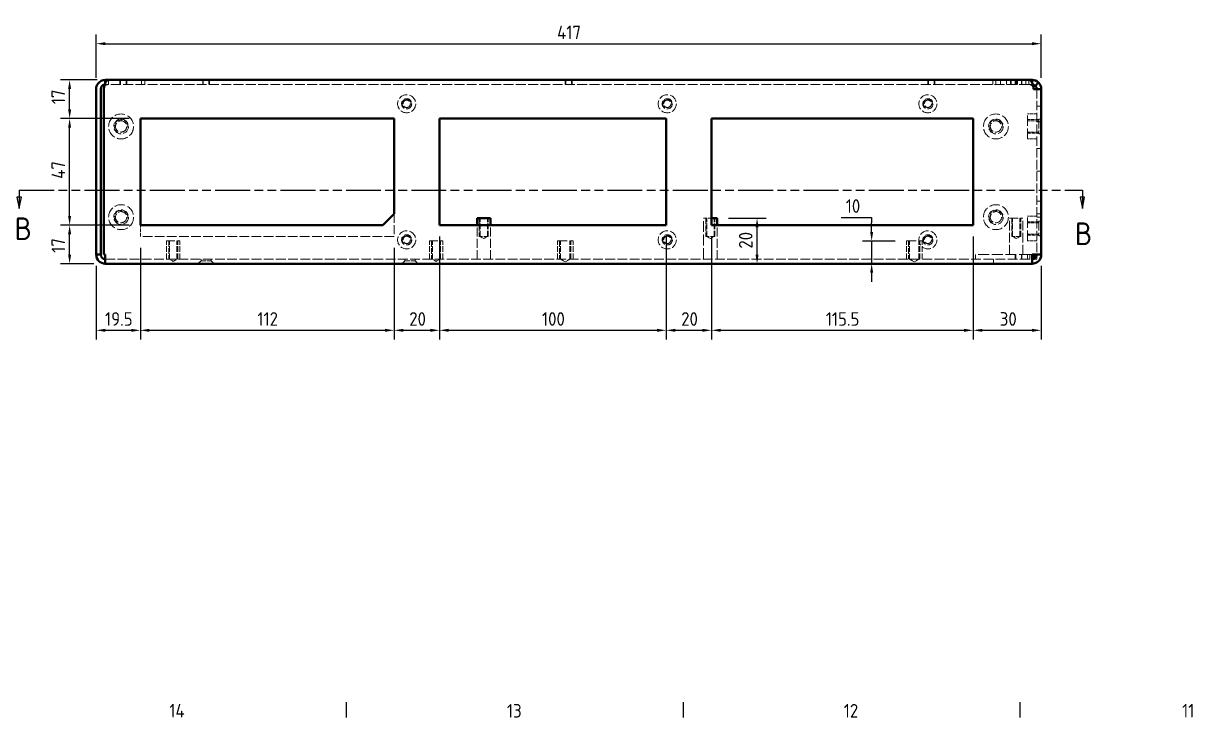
# Model space of a CAD drawing. Header units: millimetres. Extents: x 0 to 2378, y 0 to 1682.
# Drawn here: x 303 to 819, y 33 to 339 of the extents above; entities that cross this region are included whole.
import ezdxf

# ---------------------------------------------------------------- set-up
doc = ezdxf.new("R2010")
doc.units = ezdxf.units.MM
doc.header["$LTSCALE"] = 2
for name, pattern in [('CHAIN', [0.3543, 0.2362, -0.0295, 0.0591, -0.0295]), ('DASHED', [0.2067, 0.1654, -0.0413]), ('DOUBLE_DASH_CHAIN', [1.2403, 0.6614, -0.0827, 0.1654, -0.0827, 0.1654, -0.0827])]:
    doc.linetypes.add(name, pattern=pattern)
doc.layers.get('0').update_dxf_attribs({"color": 3, "lineweight": 25})
for name, color, linetype, lineweight in [('가려진 것(ISO)', 2, 'DASHED', 18), ('가시적인 것(ISO)', 3, 'Continuous', 40), ('경계(ISO)', 7, 'Continuous', 25), ('단면선(ISO)', 7, 'CHAIN', 25), ('치수(ISO)', 2, 'Continuous', 25)]:
    doc.layers.add(name, color=color, linetype=linetype, lineweight=lineweight)
doc.styles.add('문자 텍스트_PSTEK_POSCO', font='isocp.shx')
doc.styles.add('부품번호텍스트_PSTEK_POSCO', font='isocp.shx')
doc.styles.add('치수 텍스트_PSTEK_POSCO', font='isocp.shx')
doc.dimstyles.new('치수_PSTEK_POSCO', dxfattribs={"dimscale": 2, "dimtxt": 3, "dimasz": 2, "dimexe": 2, "dimexo": 2.5, "dimgap": 1, "dimtad": 1, "dimrnd": 1e-08, "dimdsep": 46, "dimtxsty": '치수 텍스트_PSTEK_POSCO', "dimcen": 0.09, "dimdle": 10, "dimclrd": 7, "dimclre": 7, "dimclrt": 2, "dimadec": 1, "dimazin": 2, "dimtfac": 1, "dimtmove": 0, "dimatfit": 3, "dimfxl": 0, "dimtolj": 1, "dimlwd": -1, "dimlwe": -1, "dimarcsym": 0})

# ---------------------------------------------------------------- blocks, each defined once
blk = doc.blocks.new('경계 Default Border')
at = {"layer": '경계(ISO)'}
for p, q in [((222.94, 20), (222.94, 16.6)), ((297.25, 20), (297.25, 16.6)), ((371.56, 20), (371.56, 16.6))]:
    blk.add_line(p, q, dxfattribs=at)
at = {"layer": '경계(ISO)', "color": 2, "char_height": 3, "attachment_point": 7, "style": '문자 텍스트_PSTEK_POSCO'}
for s, insert in [('14', (183.93, 16.6)), ('13', (258.41, 16.57)), ('12', (332.72, 16.57)), ('11', (407.37, 16.6))]:
    blk.add_mtext(s, dxfattribs=dict(at, insert=insert))
blk = doc.blocks.new('2dTransSection1')
at = {"layer": '단면선(ISO)', "linetype": 'DOUBLE_DASH_CHAIN', "ltscale": 5.81331}
blk.add_line((150.8, 132.82), (385.36, 132.82), dxfattribs=at)
at = {"layer": '단면선(ISO)', "linetype": 'Continuous'}
for p, q in [((150.8, 132.82), (154.64, 132.82)), ((150.8, 132.82), (150.8, 131.32)), ((381.53, 132.82), (385.36, 132.82)), ((385.36, 132.82), (385.36, 131.32)), ((150.3, 131.32), (150.8, 128.82)), ((151.3, 131.32), (150.3, 131.32)), ((150.8, 131.32), (150.8, 128.82)), ((150.8, 128.82), (151.3, 131.32)), ((384.86, 131.32), (385.36, 128.82)), ((385.86, 131.32), (384.86, 131.32)), ((385.36, 131.32), (385.36, 128.82)), ((385.36, 128.82), (385.86, 131.32))]:
    blk.add_line(p, q, dxfattribs=at)
at = {"layer": '단면선(ISO)', "linetype": 'Continuous', "flags": 128}
for points in [[(150.3, 131.32), (150.8, 128.82)], [(384.86, 131.32), (385.36, 128.82)]]:
    blk.add_lwpolyline(points, dxfattribs=at)
at = {"layer": '단면선(ISO)'}
for points in [[(150.3, 131.32), (150.8, 128.82), (151.3, 131.32), (150.3, 131.32)], [(384.86, 131.32), (385.36, 128.82), (385.86, 131.32), (384.86, 131.32)]]:
    blk.add_solid(points, dxfattribs=at)
at = {"layer": '단면선(ISO)', "char_height": 5, "attachment_point": 7, "style": '부품번호텍스트_PSTEK_POSCO'}
for insert in [(149.77, 121.84), (383.72, 120.73)]:
    blk.add_mtext('B', dxfattribs=dict(at, insert=insert))
blk = doc.blocks.new('*D42')
at = {"layer": 'Defpoints', "color": 0}
for p in [(323.84, 250.28), (355.06, 250.28), (339.56, 233.28)]:
    blk.add_point(p, dxfattribs=at)
at = {"layer": '치수(ISO)', "color": 7}
for p, q in [((350.06, 250.28), (319.84, 250.28)), ((323.84, 237.28), (323.84, 246.28)), ((334.56, 233.28), (319.84, 233.28))]:
    blk.add_line(p, q, dxfattribs=at)
for points in [[(323.17, 246.28), (324.5, 246.28), (323.84, 250.28)], [(323.17, 237.28), (324.5, 237.28), (323.84, 233.28)]]:
    blk.add_solid(points, dxfattribs=at)
at = {"layer": '치수(ISO)', "color": 2, "insert": (318.84, 238.08), "char_height": 6, "attachment_point": 4, "rotation": 90, "style": '치수 텍스트_PSTEK_POSCO'}
blk.add_mtext('\\A1;17', dxfattribs=at)
blk = doc.blocks.new('*D43')
at = {"layer": 'Defpoints', "color": 0}
for p in [(323.84, 297.28), (355.06, 297.28), (355.06, 250.28)]:
    blk.add_point(p, dxfattribs=at)
at = {"layer": '치수(ISO)', "color": 7}
for p, q in [((350.06, 297.28), (319.84, 297.28)), ((323.84, 254.28), (323.84, 293.28)), ((350.06, 250.28), (319.84, 250.28))]:
    blk.add_line(p, q, dxfattribs=at)
for points in [[(323.17, 293.28), (324.5, 293.28), (323.84, 297.28)], [(323.17, 254.28), (324.5, 254.28), (323.84, 250.28)]]:
    blk.add_solid(points, dxfattribs=at)
at = {"layer": '치수(ISO)', "color": 2, "insert": (318.84, 270.7), "char_height": 6, "attachment_point": 4, "rotation": 90, "style": '치수 텍스트_PSTEK_POSCO'}
blk.add_mtext('\\A1;47', dxfattribs=at)
blk = doc.blocks.new('*D44')
at = {"layer": 'Defpoints', "color": 0}
for p in [(323.84, 314.28), (340.98, 314.28), (355.06, 297.28)]:
    blk.add_point(p, dxfattribs=at)
at = {"layer": '치수(ISO)', "color": 7}
for p, q in [((335.98, 314.28), (319.84, 314.28)), ((323.84, 301.28), (323.84, 310.28)), ((350.06, 297.28), (319.84, 297.28))]:
    blk.add_line(p, q, dxfattribs=at)
for points in [[(323.17, 310.28), (324.5, 310.28), (323.84, 314.28)], [(323.17, 301.28), (324.5, 301.28), (323.84, 297.28)]]:
    blk.add_solid(points, dxfattribs=at)
at = {"layer": '치수(ISO)', "color": 2, "insert": (318.84, 303.6), "char_height": 6, "attachment_point": 4, "rotation": 90, "style": '치수 텍스트_PSTEK_POSCO'}
blk.add_mtext('\\A1;17', dxfattribs=at)
blk = doc.blocks.new('*D47')
at = {"layer": 'Defpoints', "color": 0}
for p in [(609.51, 253.28), (627.17, 253.28), (627.17, 233.28)]:
    blk.add_point(p, dxfattribs=at)
at = {"layer": '치수(ISO)', "color": 7}
for p, q in [((614.51, 253.28), (631.17, 253.28)), ((627.17, 237.28), (627.17, 249.28))]:
    blk.add_line(p, q, dxfattribs=at)
for points in [[(626.5, 249.28), (627.84, 249.28), (627.17, 253.28)], [(626.5, 237.28), (627.84, 237.28), (627.17, 233.28)]]:
    blk.add_solid(points, dxfattribs=at)
at = {"layer": '치수(ISO)', "color": 2, "insert": (622.17, 239.91), "char_height": 6, "attachment_point": 4, "rotation": 90, "style": '치수 텍스트_PSTEK_POSCO'}
blk.add_mtext('\\A1;20', dxfattribs=at)
blk = doc.blocks.new('*D132')
at = {"layer": 'Defpoints', "color": 0}
for p in [(693.11, 243.28), (677.74, 233.28), (685.48, 233.28)]:
    blk.add_point(p, dxfattribs=at)
at = {"layer": '치수(ISO)', "color": 7}
for p, q in [((664.33, 253.68), (677.74, 253.68)), ((677.74, 253.68), (677.74, 251.28)), ((677.74, 247.28), (677.74, 251.28)), ((688.11, 243.28), (673.74, 243.28)), ((677.74, 243.28), (677.74, 233.28)), ((677.74, 229.28), (677.74, 225.28))]:
    blk.add_line(p, q, dxfattribs=at)
for points in [[(677.07, 247.28), (678.4, 247.28), (677.74, 243.28)], [(677.07, 229.28), (678.4, 229.28), (677.74, 233.28)]]:
    blk.add_solid(points, dxfattribs=at)
at = {"layer": '치수(ISO)', "color": 2, "insert": (666.33, 258.68), "char_height": 6, "attachment_point": 4, "style": '치수 텍스트_PSTEK_POSCO'}
blk.add_mtext('\\A1;10', dxfattribs=at)
blk = doc.blocks.new('*D167')
at = {"layer": 'Defpoints', "color": 0}
for p in [(355.06, 245.28), (335.56, 237.28), (355.06, 203.9)]:
    blk.add_point(p, dxfattribs=at)
at = {"layer": '치수(ISO)', "color": 7}
for p, q in [((355.06, 240.28), (355.06, 199.9)), ((335.56, 232.28), (335.56, 199.9)), ((339.56, 203.9), (351.06, 203.9))]:
    blk.add_line(p, q, dxfattribs=at)
for points in [[(339.56, 204.56), (339.56, 203.23), (335.56, 203.9)], [(351.06, 204.56), (351.06, 203.23), (355.06, 203.9)]]:
    blk.add_solid(points, dxfattribs=at)
at = {"layer": '치수(ISO)', "color": 2, "insert": (339.46, 208.9), "char_height": 6, "attachment_point": 4, "style": '치수 텍스트_PSTEK_POSCO'}
blk.add_mtext('\\A1;19.5', dxfattribs=at)
blk = doc.blocks.new('*D168')
at = {"layer": 'Defpoints', "color": 0}
for p in [(355.06, 245.28), (467.06, 245.28), (467.06, 203.9)]:
    blk.add_point(p, dxfattribs=at)
at = {"layer": '치수(ISO)', "color": 7}
for p, q in [((355.06, 240.28), (355.06, 199.9)), ((467.06, 240.28), (467.06, 199.9)), ((359.06, 203.9), (463.06, 203.9))]:
    blk.add_line(p, q, dxfattribs=at)
for points in [[(359.06, 204.56), (359.06, 203.23), (355.06, 203.9)], [(463.06, 204.56), (463.06, 203.23), (467.06, 203.9)]]:
    blk.add_solid(points, dxfattribs=at)
at = {"layer": '치수(ISO)', "color": 2, "insert": (406.7, 208.9), "char_height": 6, "attachment_point": 4, "style": '치수 텍스트_PSTEK_POSCO'}
blk.add_mtext('\\A1;112', dxfattribs=at)
blk = doc.blocks.new('*D169')
at = {"layer": 'Defpoints', "color": 0}
for p in [(487.06, 250.28), (467.06, 245.28), (487.06, 203.9)]:
    blk.add_point(p, dxfattribs=at)
at = {"layer": '치수(ISO)', "color": 7}
for p, q in [((487.06, 245.28), (487.06, 199.9)), ((467.06, 240.28), (467.06, 199.9)), ((471.06, 203.9), (483.06, 203.9))]:
    blk.add_line(p, q, dxfattribs=at)
for points in [[(471.06, 204.56), (471.06, 203.23), (467.06, 203.9)], [(483.06, 204.56), (483.06, 203.23), (487.06, 203.9)]]:
    blk.add_solid(points, dxfattribs=at)
at = {"layer": '치수(ISO)', "color": 2, "insert": (473.7, 208.9), "char_height": 6, "attachment_point": 4, "style": '치수 텍스트_PSTEK_POSCO'}
blk.add_mtext('\\A1;20', dxfattribs=at)
blk = doc.blocks.new('*D170')
at = {"layer": 'Defpoints', "color": 0}
for p in [(487.06, 250.28), (587.06, 250.28), (587.06, 203.9)]:
    blk.add_point(p, dxfattribs=at)
at = {"layer": '치수(ISO)', "color": 7}
for p, q in [((487.06, 245.28), (487.06, 199.9)), ((587.06, 245.28), (587.06, 199.9)), ((491.06, 203.9), (583.06, 203.9))]:
    blk.add_line(p, q, dxfattribs=at)
for points in [[(491.06, 204.56), (491.06, 203.23), (487.06, 203.9)], [(583.06, 204.56), (583.06, 203.23), (587.06, 203.9)]]:
    blk.add_solid(points, dxfattribs=at)
at = {"layer": '치수(ISO)', "color": 2, "insert": (532.28, 208.9), "char_height": 6, "attachment_point": 4, "style": '치수 텍스트_PSTEK_POSCO'}
blk.add_mtext('\\A1;100', dxfattribs=at)
blk = doc.blocks.new('*D171')
at = {"layer": 'Defpoints', "color": 0}
for p in [(587.06, 250.28), (607.06, 250.28), (607.06, 203.9)]:
    blk.add_point(p, dxfattribs=at)
at = {"layer": '치수(ISO)', "color": 7}
for p, q in [((587.06, 245.28), (587.06, 199.9)), ((607.06, 245.28), (607.06, 199.9)), ((591.06, 203.9), (603.06, 203.9))]:
    blk.add_line(p, q, dxfattribs=at)
for points in [[(591.06, 204.56), (591.06, 203.23), (587.06, 203.9)], [(603.06, 204.56), (603.06, 203.23), (607.06, 203.9)]]:
    blk.add_solid(points, dxfattribs=at)
at = {"layer": '치수(ISO)', "color": 2, "insert": (593.7, 208.9), "char_height": 6, "attachment_point": 4, "style": '치수 텍스트_PSTEK_POSCO'}
blk.add_mtext('\\A1;20', dxfattribs=at)
blk = doc.blocks.new('*D172')
at = {"layer": 'Defpoints', "color": 0}
for p in [(607.06, 250.28), (722.56, 250.28), (722.56, 203.9)]:
    blk.add_point(p, dxfattribs=at)
at = {"layer": '치수(ISO)', "color": 7}
for p, q in [((607.06, 245.28), (607.06, 199.9)), ((722.56, 245.28), (722.56, 199.9)), ((611.06, 203.9), (718.56, 203.9))]:
    blk.add_line(p, q, dxfattribs=at)
for points in [[(611.06, 204.56), (611.06, 203.23), (607.06, 203.9)], [(718.56, 204.56), (718.56, 203.23), (722.56, 203.9)]]:
    blk.add_solid(points, dxfattribs=at)
at = {"layer": '치수(ISO)', "color": 2, "insert": (657.51, 208.9), "char_height": 6, "attachment_point": 4, "style": '치수 텍스트_PSTEK_POSCO'}
blk.add_mtext('\\A1;115.5', dxfattribs=at)
blk = doc.blocks.new('*D173')
at = {"layer": 'Defpoints', "color": 0}
for p in [(722.56, 250.28), (752.56, 237.28), (752.56, 203.9)]:
    blk.add_point(p, dxfattribs=at)
at = {"layer": '치수(ISO)', "color": 7}
for p, q in [((722.56, 245.28), (722.56, 199.9)), ((752.56, 232.28), (752.56, 199.9)), ((726.56, 203.9), (748.56, 203.9))]:
    blk.add_line(p, q, dxfattribs=at)
for points in [[(726.56, 204.56), (726.56, 203.23), (722.56, 203.9)], [(748.56, 204.56), (748.56, 203.23), (752.56, 203.9)]]:
    blk.add_solid(points, dxfattribs=at)
at = {"layer": '치수(ISO)', "color": 2, "insert": (734.28, 208.9), "char_height": 6, "attachment_point": 4, "style": '치수 텍스트_PSTEK_POSCO'}
blk.add_mtext('\\A1;30', dxfattribs=at)
blk = doc.blocks.new('*D174')
at = {"layer": 'Defpoints', "color": 0}
for p in [(752.56, 330.28), (335.56, 310.28), (752.56, 310.28)]:
    blk.add_point(p, dxfattribs=at)
at = {"layer": '치수(ISO)', "color": 7}
for p, q in [((335.56, 315.28), (335.56, 334.28)), ((339.56, 330.28), (748.56, 330.28)), ((752.56, 315.28), (752.56, 334.28))]:
    blk.add_line(p, q, dxfattribs=at)
for points in [[(339.56, 330.95), (339.56, 329.62), (335.56, 330.28)], [(748.56, 330.95), (748.56, 329.62), (752.56, 330.28)]]:
    blk.add_solid(points, dxfattribs=at)
at = {"layer": '치수(ISO)', "color": 2, "insert": (538.96, 335.28), "char_height": 6, "attachment_point": 4, "style": '치수 텍스트_PSTEK_POSCO'}
blk.add_mtext('\\A1;417', dxfattribs=at)

msp = doc.modelspace()

# ---------------------------------------------------------------- linework, layer by layer
at = {"layer": '가려진 것(ISO)', "ltscale": 0.788851}
for p, q in [((339.562, 312.284), (339.562, 313.113)), ((748.562, 312.284), (748.562, 313.113))]:
    msp.add_line(p, q, dxfattribs=at)
at = {"layer": '가려진 것(ISO)', "ltscale": 1.904597}
for p, q in [((339.562, 312.284), (340.977, 312.284)), ((340.977, 312.284), (340.977, 314.284)), ((346.062, 314.284), (346.062, 312.284)), ((346.333, 312.284), (346.333, 314.284)), ((348.792, 312.284), (348.792, 314.284)), ((349.062, 312.284), (349.062, 314.284)), ((355.562, 312.284), (355.562, 314.284)), ((356.977, 312.284), (356.977, 314.284)), ((382.562, 314.284), (382.562, 312.284)), ((382.833, 312.284), (382.833, 314.284)), ((385.292, 312.284), (385.292, 314.284)), ((385.562, 312.284), (385.562, 314.284)), ((542.562, 314.284), (542.562, 312.284)), ((542.833, 312.284), (542.833, 314.284)), ((545.292, 312.284), (545.292, 314.284)), ((545.562, 312.284), (545.562, 314.284)), ((702.562, 314.284), (702.562, 312.284)), ((702.833, 312.284), (702.833, 314.284)), ((705.292, 312.284), (705.292, 314.284)), ((705.562, 312.284), (705.562, 314.284)), ((731.148, 312.284), (731.148, 314.284)), ((732.562, 314.284), (732.562, 312.284)), ((734.562, 314.284), (734.562, 312.284)), ((737.312, 312.284), (737.312, 314.284)), ((739.062, 314.284), (739.062, 312.284)), ((739.333, 312.284), (739.333, 314.284)), ((741.062, 314.284), (741.062, 312.284)), ((741.333, 312.284), (741.333, 314.284)), ((741.562, 314.284), (741.562, 312.284)), ((741.792, 312.284), (741.792, 314.284)), ((742.062, 312.284), (742.062, 314.284)), ((743.792, 312.284), (743.792, 314.284)), ((744.062, 312.284), (744.062, 314.284)), ((745.812, 312.284), (745.812, 314.284)), ((747.148, 312.284), (747.148, 314.284)), ((747.148, 312.284), (748.562, 312.284)), ((750.562, 302.784), (752.562, 302.784)), ((750.562, 295.784), (752.562, 295.784)), ((750.562, 284.134), (752.562, 284.134)), ((750.562, 274.134), (752.562, 274.134)), ((750.562, 260.784), (752.562, 260.784)), ((750.562, 255.284), (752.562, 255.284)), ((750.562, 253.784), (752.562, 253.784)), ((723.562, 235.284), (723.562, 237.284)), ((731.562, 235.284), (731.562, 233.284)), ((741.062, 237.284), (741.062, 235.284)), ((741.333, 235.284), (741.333, 237.284)), ((743.792, 235.284), (743.792, 237.284)), ((744.062, 235.284), (744.062, 237.284)), ((746.562, 237.284), (746.562, 235.284)), ((747.562, 235.284), (747.562, 237.284)), ((750.562, 235.284), (748.562, 235.284)), ((750.562, 237.284), (750.562, 235.284))]:
    msp.add_line(p, q, dxfattribs=at)
at = {"layer": '가려진 것(ISO)', "ltscale": 13.100196}
msp.add_line((747.148, 312.284), (340.977, 312.284), dxfattribs=at)
at = {"layer": '가려진 것(ISO)', "ltscale": 12.613173}
msp.add_line((750.562, 310.284), (750.562, 237.284), dxfattribs=at)
at = {"layer": '가려진 것(ISO)', "ltscale": 13.932237}
for p, q in [((746.562, 288.284), (746.562, 299.284)), ((746.562, 243.284), (746.562, 254.284))]:
    msp.add_line(p, q, dxfattribs=at)
at = {"layer": '가려진 것(ISO)', "ltscale": 3.809293}
for p, q in [((750.562, 299.284), (746.562, 299.284)), ((750.562, 288.284), (746.562, 288.284)), ((750.562, 254.284), (746.562, 254.284)), ((750.562, 243.284), (746.562, 243.284))]:
    msp.add_line(p, q, dxfattribs=at)
at = {"layer": '가려진 것(ISO)', "ltscale": 4.761642}
for p, q in [((751.562, 296.784), (746.562, 296.784)), ((751.562, 296.243), (746.562, 296.243)), ((751.562, 291.326), (746.562, 291.326)), ((746.562, 290.784), (751.562, 290.784)), ((355.062, 245.284), (355.062, 250.284)), ((751.562, 251.784), (746.562, 251.784)), ((751.562, 251.243), (746.562, 251.243)), ((751.562, 246.326), (746.562, 246.326)), ((746.562, 245.784), (751.562, 245.784))]:
    msp.add_line(p, q, dxfattribs=at)
at = {"layer": '가려진 것(ISO)', "ltscale": 12.349028}
for p, q in [((751.562, 297.034), (751.562, 290.534)), ((751.562, 252.034), (751.562, 245.534))]:
    msp.add_line(p, q, dxfattribs=at)
at = {"layer": '가려진 것(ISO)', "ltscale": 0.952248}
for p, q in [((751.562, 297.034), (752.562, 297.034)), ((751.562, 290.534), (752.562, 290.534)), ((751.562, 252.034), (752.562, 252.034)), ((751.562, 245.534), (752.562, 245.534)), ((747.562, 237.284), (748.562, 237.284))]:
    msp.add_line(p, q, dxfattribs=at)
at = {"layer": '가려진 것(ISO)', "ltscale": 12.094824}
for p, q in [((467.062, 255.284), (467.062, 245.284)), ((503.612, 235.284), (503.612, 250.284)), ((509.512, 235.284), (509.512, 250.284)), ((609.512, 235.284), (609.512, 250.284))]:
    msp.add_line(p, q, dxfattribs=at)
at = {"layer": '가려진 것(ISO)', "ltscale": 7.618686}
for p, q in [((504.562, 253.284), (504.562, 245.284)), ((504.941, 245.284), (504.941, 253.284)), ((508.183, 245.284), (508.183, 253.284)), ((508.562, 245.284), (508.562, 253.284)), ((604.562, 253.284), (604.562, 245.284)), ((604.941, 245.284), (604.941, 253.284)), ((608.183, 245.284), (608.183, 253.284)), ((608.562, 245.284), (608.562, 253.284)), ((739.562, 253.284), (739.562, 245.284)), ((739.941, 245.284), (739.941, 253.284)), ((743.183, 245.284), (743.183, 253.284)), ((743.562, 245.284), (743.562, 253.284)), ((366.612, 235.284), (366.612, 243.284)), ((367.562, 243.284), (367.562, 235.284)), ((367.941, 235.284), (367.941, 243.284)), ((371.183, 235.284), (371.183, 243.284)), ((371.562, 235.284), (371.562, 243.284)), ((372.512, 235.284), (372.512, 243.284)), ((482.612, 235.284), (482.612, 243.284)), ((483.562, 243.284), (483.562, 235.284)), ((483.941, 235.284), (483.941, 243.284)), ((487.183, 235.284), (487.183, 243.284)), ((487.562, 235.284), (487.562, 243.284)), ((488.512, 235.284), (488.512, 243.284)), ((539.112, 235.284), (539.112, 243.284)), ((540.062, 243.284), (540.062, 235.284)), ((540.495, 235.284), (540.495, 243.284)), ((544.629, 235.284), (544.629, 243.284)), ((545.062, 235.284), (545.062, 243.284)), ((546.012, 235.284), (546.012, 243.284)), ((693.112, 235.284), (693.112, 243.284)), ((694.062, 243.284), (694.062, 235.284)), ((694.495, 235.284), (694.495, 243.284)), ((698.629, 235.284), (698.629, 243.284)), ((699.062, 235.284), (699.062, 243.284)), ((700.012, 235.284), (700.012, 243.284))]:
    msp.add_line(p, q, dxfattribs=at)
at = {"layer": '가려진 것(ISO)', "ltscale": 4.891422}
msp.add_line((603.612, 253.284), (607.062, 253.284), dxfattribs=at)
at = {"layer": '가려진 것(ISO)', "ltscale": 14.513788}
for p, q in [((603.612, 235.284), (603.612, 253.284)), ((747.562, 237.284), (723.562, 237.284))]:
    msp.add_line(p, q, dxfattribs=at)
at = {"layer": '가려진 것(ISO)', "ltscale": 11.209118}
for p, q in [((738.612, 253.284), (744.512, 253.284)), ((366.612, 243.284), (372.512, 243.284)), ((482.612, 243.284), (488.512, 243.284))]:
    msp.add_line(p, q, dxfattribs=at)
at = {"layer": '가려진 것(ISO)', "ltscale": 12.901145}
for p, q in [((738.612, 237.284), (738.612, 253.284)), ((744.512, 237.284), (744.512, 253.284)), ((467.062, 245.284), (355.062, 245.284))]:
    msp.add_line(p, q, dxfattribs=at)
at = {"layer": '가려진 것(ISO)', "ltscale": 5.983681}
for p, q in [((508.562, 245.284), (504.562, 245.284)), ((608.562, 245.284), (604.562, 245.284)), ((743.562, 245.284), (739.562, 245.284))]:
    msp.add_line(p, q, dxfattribs=at)
at = {"layer": '가려진 것(ISO)', "ltscale": 1.800898}
for p, q in [((506.562, 244.31), (504.941, 245.284)), ((506.562, 244.31), (508.183, 245.284)), ((606.562, 244.31), (604.941, 245.284)), ((606.562, 244.31), (608.183, 245.284)), ((741.562, 244.31), (739.941, 245.284)), ((741.562, 244.31), (743.183, 245.284)), ((369.562, 234.31), (367.941, 235.284)), ((369.562, 234.31), (371.183, 235.284)), ((485.562, 234.31), (483.941, 235.284)), ((485.562, 234.31), (487.183, 235.284))]:
    msp.add_line(p, q, dxfattribs=at)
at = {"layer": '가려진 것(ISO)', "ltscale": 13.108968}
for p, q in [((539.112, 243.284), (546.012, 243.284)), ((693.112, 243.284), (700.012, 243.284))]:
    msp.add_line(p, q, dxfattribs=at)
at = {"layer": '가려진 것(ISO)', "ltscale": 13.017849}
msp.add_line((339.562, 235.284), (748.562, 235.284), dxfattribs=at)
at = {"layer": '가려진 것(ISO)', "ltscale": 1.68343}
for p, q in [((381.812, 234.534), (380.562, 233.284)), ((386.312, 234.534), (387.562, 233.284)), ((471.812, 234.534), (470.562, 233.284)), ((476.312, 234.534), (477.562, 233.284))]:
    msp.add_line(p, q, dxfattribs=at)
at = {"layer": '가려진 것(ISO)', "ltscale": 0.714161}
for p, q in [((381.812, 234.534), (381.812, 235.284)), ((386.312, 234.534), (386.312, 235.284)), ((471.812, 234.534), (471.812, 235.284)), ((476.312, 234.534), (476.312, 235.284))]:
    msp.add_line(p, q, dxfattribs=at)
at = {"layer": '가려진 것(ISO)', "ltscale": 6.731654}
for p, q in [((381.812, 234.534), (386.312, 234.534)), ((471.812, 234.534), (476.312, 234.534))]:
    msp.add_line(p, q, dxfattribs=at)
at = {"layer": '가려진 것(ISO)', "ltscale": 2.296422}
for p, q in [((542.562, 234.042), (540.495, 235.284)), ((542.562, 234.042), (544.629, 235.284)), ((696.562, 234.042), (694.495, 235.284)), ((696.562, 234.042), (698.629, 235.284))]:
    msp.add_line(p, q, dxfattribs=at)
at = {"layer": '가려진 것(ISO)', "ltscale": 0.255081}
msp.add_line((749.562, 235.284), (749.562, 235.552), dxfattribs=at)
at = {"layer": '가려진 것(ISO)', "ltscale": 12.159042}
for centre in [(472.562, 303.784), (587.562, 303.784), (702.562, 303.784), (472.562, 243.784), (587.562, 243.784), (702.562, 243.784)]:
    msp.add_circle(centre, 4, dxfattribs=at)
at = {"layer": '가려진 것(ISO)', "ltscale": 11.399102}
for centre in [(472.562, 303.784), (587.562, 303.784), (702.562, 303.784), (472.562, 243.784), (587.562, 243.784), (702.562, 243.784)]:
    msp.add_circle(centre, 2.25, dxfattribs=at)
at = {"layer": '가려진 것(ISO)', "ltscale": 12.31863}
for centre in [(472.562, 303.784), (587.562, 303.784), (702.562, 303.784), (472.562, 243.784), (587.562, 243.784), (702.562, 243.784)]:
    msp.add_circle(centre, 1.621, dxfattribs=at)
at = {"layer": '가려진 것(ISO)', "ltscale": 13.932237}
for centre in [(346.562, 293.784), (732.562, 293.784), (346.562, 253.784), (732.562, 253.784)]:
    msp.add_circle(centre, 5.5, dxfattribs=at)
at = {"layer": '가려진 것(ISO)', "ltscale": 12.349028}
for centre in [(346.562, 293.784), (732.562, 293.784), (346.562, 253.784), (732.562, 253.784)]:
    msp.add_circle(centre, 3.25, dxfattribs=at)
at = {"layer": '가려진 것(ISO)', "ltscale": 12.45542}
for centre in [(346.562, 293.784), (732.562, 293.784), (346.562, 253.784), (732.562, 253.784)]:
    msp.add_circle(centre, 2.458, dxfattribs=at)
at = {"layer": '가려진 것(ISO)', "ltscale": 3.638059}
for centre, start, end in [((340.977, 310.284), 90, 180), ((747.148, 310.284), 0, 90)]:
    msp.add_arc(centre, 2, start, end, dxfattribs=at)
at = {"layer": '가려진 것(ISO)', "ltscale": 0.439225}
for centre, start, end in [((339.562, 310.284), 90, 99.36554), ((748.562, 310.284), 80.63446, 90)]:
    msp.add_arc(centre, 2, start, end, dxfattribs=at)
at = {"layer": '가려진 것(ISO)', "ltscale": 11.399102}
for centre, radius in [((472.562, 303.784), 2), ((587.562, 303.784), 2), ((702.562, 303.784), 2), ((346.562, 293.784), 3), ((732.562, 293.784), 3), ((346.562, 253.784), 3), ((732.562, 253.784), 3), ((472.562, 243.784), 2), ((587.562, 243.784), 2), ((702.562, 243.784), 2)]:
    msp.add_arc(centre, radius, 350, 260, dxfattribs=at)
at = {"layer": '가시적인 것(ISO)'}
for p, q in [((335.562, 310.284), (335.562, 237.284)), ((337.562, 237.284), (337.562, 310.284)), ((338.977, 237.284), (338.977, 310.284)), ((340.977, 314.284), (339.562, 314.284)), ((339.562, 313.113), (339.562, 314.284)), ((340.977, 314.284), (747.148, 314.284)), ((748.562, 314.284), (747.148, 314.284)), ((748.562, 313.113), (748.562, 314.284)), ((752.562, 310.284), (749.148, 310.284)), ((752.562, 310.284), (752.562, 237.284)), ((355.062, 297.284), (467.062, 297.284)), ((355.062, 250.284), (355.062, 297.284)), ((467.062, 297.284), (467.062, 255.284)), ((487.062, 250.284), (487.062, 297.284)), ((487.062, 297.284), (587.062, 297.284)), ((587.062, 297.284), (587.062, 250.284)), ((607.062, 297.284), (722.562, 297.284)), ((607.062, 250.284), (607.062, 297.284)), ((722.562, 297.284), (722.562, 250.284)), ((462.062, 250.284), (467.062, 255.284)), ((503.612, 253.284), (509.512, 253.284)), ((503.612, 250.284), (503.612, 253.284)), ((509.512, 250.284), (509.512, 253.284)), ((607.062, 253.284), (609.512, 253.284)), ((609.512, 250.284), (609.512, 253.284)), ((462.062, 250.284), (355.062, 250.284)), ((587.062, 250.284), (487.062, 250.284)), ((722.562, 250.284), (607.062, 250.284)), ((337.562, 237.284), (335.562, 237.284)), ((339.562, 237.284), (338.977, 237.284)), ((339.562, 237.284), (339.562, 233.284)), ((748.562, 233.284), (339.562, 233.284)), ((748.562, 237.284), (752.562, 237.284)), ((748.562, 237.284), (748.562, 233.284)), ((749.562, 235.552), (749.562, 237.284))]:
    msp.add_line(p, q, dxfattribs=at)
for centre, radius, start, end in [((339.562, 310.284), 2, 99.36554, 180), ((748.562, 310.284), 2, 45, 80.63446), ((748.562, 310.284), 2, 0, 45), ((748.562, 310.284), 4, 0, 45), ((339.562, 237.284), 4, 180, 270), ((339.562, 237.284), 2, 180, 270), ((748.562, 237.284), 2, 270, 0), ((748.562, 237.284), 4, 270, 0)]:
    msp.add_arc(centre, radius, start, end, dxfattribs=at)
for points, knots in [([(339.562, 314.284), (338.308, 314.284), (337.068, 313.654), (336.33, 312.64), (335.835, 311.961), (335.562, 311.124), (335.562, 310.284)], [-1.5707963, -1.5707963, -1.5707963, -1.5707963, -0.629655, -0.629655, -0.629655, 0, 0, 0, 0]), ([(338.977, 310.284), (338.977, 311.539), (339.292, 312.778), (339.799, 313.517), (340.138, 314.012), (340.557, 314.284), (340.977, 314.284)], [0, 0, 0, 0, 0.9411413, 0.9411413, 0.9411413, 1.5707963, 1.5707963, 1.5707963, 1.5707963]), ([(747.148, 314.284), (747.776, 314.284), (748.395, 313.654), (748.765, 312.64), (749.012, 311.961), (749.148, 311.124), (749.148, 310.284)], [-1.5707963, -1.5707963, -1.5707963, -1.5707963, -0.629655, -0.629655, -0.629655, 0, 0, 0, 0]), ([(749.977, 311.699), (750.212, 311.934), (750.448, 312.17), (750.919, 312.641), (751.155, 312.877), (751.391, 313.113)], [0, 0, 0, 0, 0.1, 0.1, 0.2, 0.2, 0.2, 0.2])]:
    msp.add_open_spline(points, degree=3, knots=knots, dxfattribs=at)
msp.add_open_spline([(751.391, 313.113), (750.65, 313.853), (749.61, 314.284), (748.562, 314.284)], degree=3, dxfattribs=at)

# ---------------------------------------------------------------- block references
at = {"xscale": 2, "yscale": 2, "zscale": 2}
msp.add_blockref('경계 Default Border', (0, 0), dxfattribs=at)
at = {"layer": '단면선(ISO)', "xscale": 2, "yscale": 2, "zscale": 2}
msp.add_blockref('2dTransSection1', (0, 0), dxfattribs=at)

# ---------------------------------------------------------------- dimensions: what is measured, and where the dimension line sits
at = {"layer": '치수(ISO)', "color": 7}
for base, p1, p2, angle, override, picture, middle in [((752.562, 330.284), (335.562, 310.284), (752.562, 310.284), 180, {"dimdec": 2, "dimtp": 0, "dimtm": 0, "dimtdec": 2, "dimtofl": 0, "dimatfit": 1}, '*D174', (544.062, 330.284)), ((323.836, 314.284), (355.062, 297.284), (340.977, 314.284), 90, {"dimdec": 2, "dimtp": 0, "dimtm": 0, "dimtdec": 2, "dimtofl": 0, "dimatfit": 1}, '*D44', (323.836, 306.304)), ((323.836, 297.284), (355.062, 250.284), (355.062, 297.284), 90, {"dimdec": 2, "dimtp": 0, "dimtm": 0, "dimtdec": 2, "dimtofl": 0, "dimatfit": 1}, '*D43', (323.836, 274.304)), ((677.736, 233.284), (693.112, 243.284), (685.481, 233.284), 90, {"dimtih": 1, "dimtoh": 1, "dimdec": 2, "dimse2": 1, "dimtp": 0, "dimtm": 0, "dimtdec": 2, "dimtofl": 1, "dimtmove": 1, "dimatfit": 1}, '*D132', (677.467, 253.682)), ((627.171, 253.284), (627.171, 233.284), (609.512, 253.284), 90, {"dimdec": 2, "dimse1": 1, "dimtp": 0, "dimtm": 0, "dimtdec": 2, "dimtofl": 0, "dimatfit": 1}, '*D47', (627.171, 243.284)), ((323.836, 250.284), (339.562, 233.284), (355.062, 250.284), 90, {"dimdec": 2, "dimtp": 0, "dimtm": 0, "dimtdec": 2, "dimtofl": 0, "dimatfit": 1}, '*D42', (323.836, 240.784)), ((487.062, 203.898), (467.062, 245.284), (487.062, 250.284), 180, {"dimdec": 2, "dimtp": 0, "dimtm": 0, "dimtdec": 2, "dimtofl": 0, "dimatfit": 1}, '*D169', (477.082, 203.898)), ((587.062, 203.898), (487.062, 250.284), (587.062, 250.284), 180, {"dimdec": 2, "dimtp": 0, "dimtm": 0, "dimtdec": 2, "dimtofl": 0, "dimatfit": 1}, '*D170', (537.082, 203.898)), ((607.062, 203.898), (587.062, 250.284), (607.062, 250.284), 180, {"dimdec": 2, "dimtp": 0, "dimtm": 0, "dimtdec": 2, "dimtofl": 0, "dimatfit": 1}, '*D171', (597.082, 203.898)), ((722.562, 203.898), (607.062, 250.284), (722.562, 250.284), 180, {"dimdec": 2, "dimtp": 0, "dimtm": 0, "dimtdec": 2, "dimtofl": 0, "dimatfit": 1}, '*D172', (664.832, 203.898)), ((752.562, 203.898), (722.562, 250.284), (752.562, 237.284), 180, {"dimdec": 2, "dimtp": 0, "dimtm": 0, "dimtdec": 2, "dimtofl": 0, "dimatfit": 1}, '*D173', (737.582, 203.898)), ((355.062, 203.898), (335.562, 237.284), (355.062, 245.284), 180, {"dimdec": 2, "dimtp": 0, "dimtm": 0, "dimtdec": 2, "dimtofl": 0, "dimatfit": 1}, '*D167', (345.292, 203.898)), ((467.062, 203.898), (355.062, 245.284), (467.062, 245.284), 180, {"dimdec": 2, "dimtp": 0, "dimtm": 0, "dimtdec": 2, "dimtofl": 0, "dimatfit": 1}, '*D168', (411.082, 203.898))]:
    dim = msp.add_linear_dim(base=base, p1=p1, p2=p2, angle=angle, dimstyle='치수_PSTEK_POSCO', override=override, dxfattribs=at)
    dim.commit()
    dim.dimension.update_dxf_attribs({"geometry": picture, "text_midpoint": middle, "dimtype": 160})

doc.saveas('drawing.dxf')
